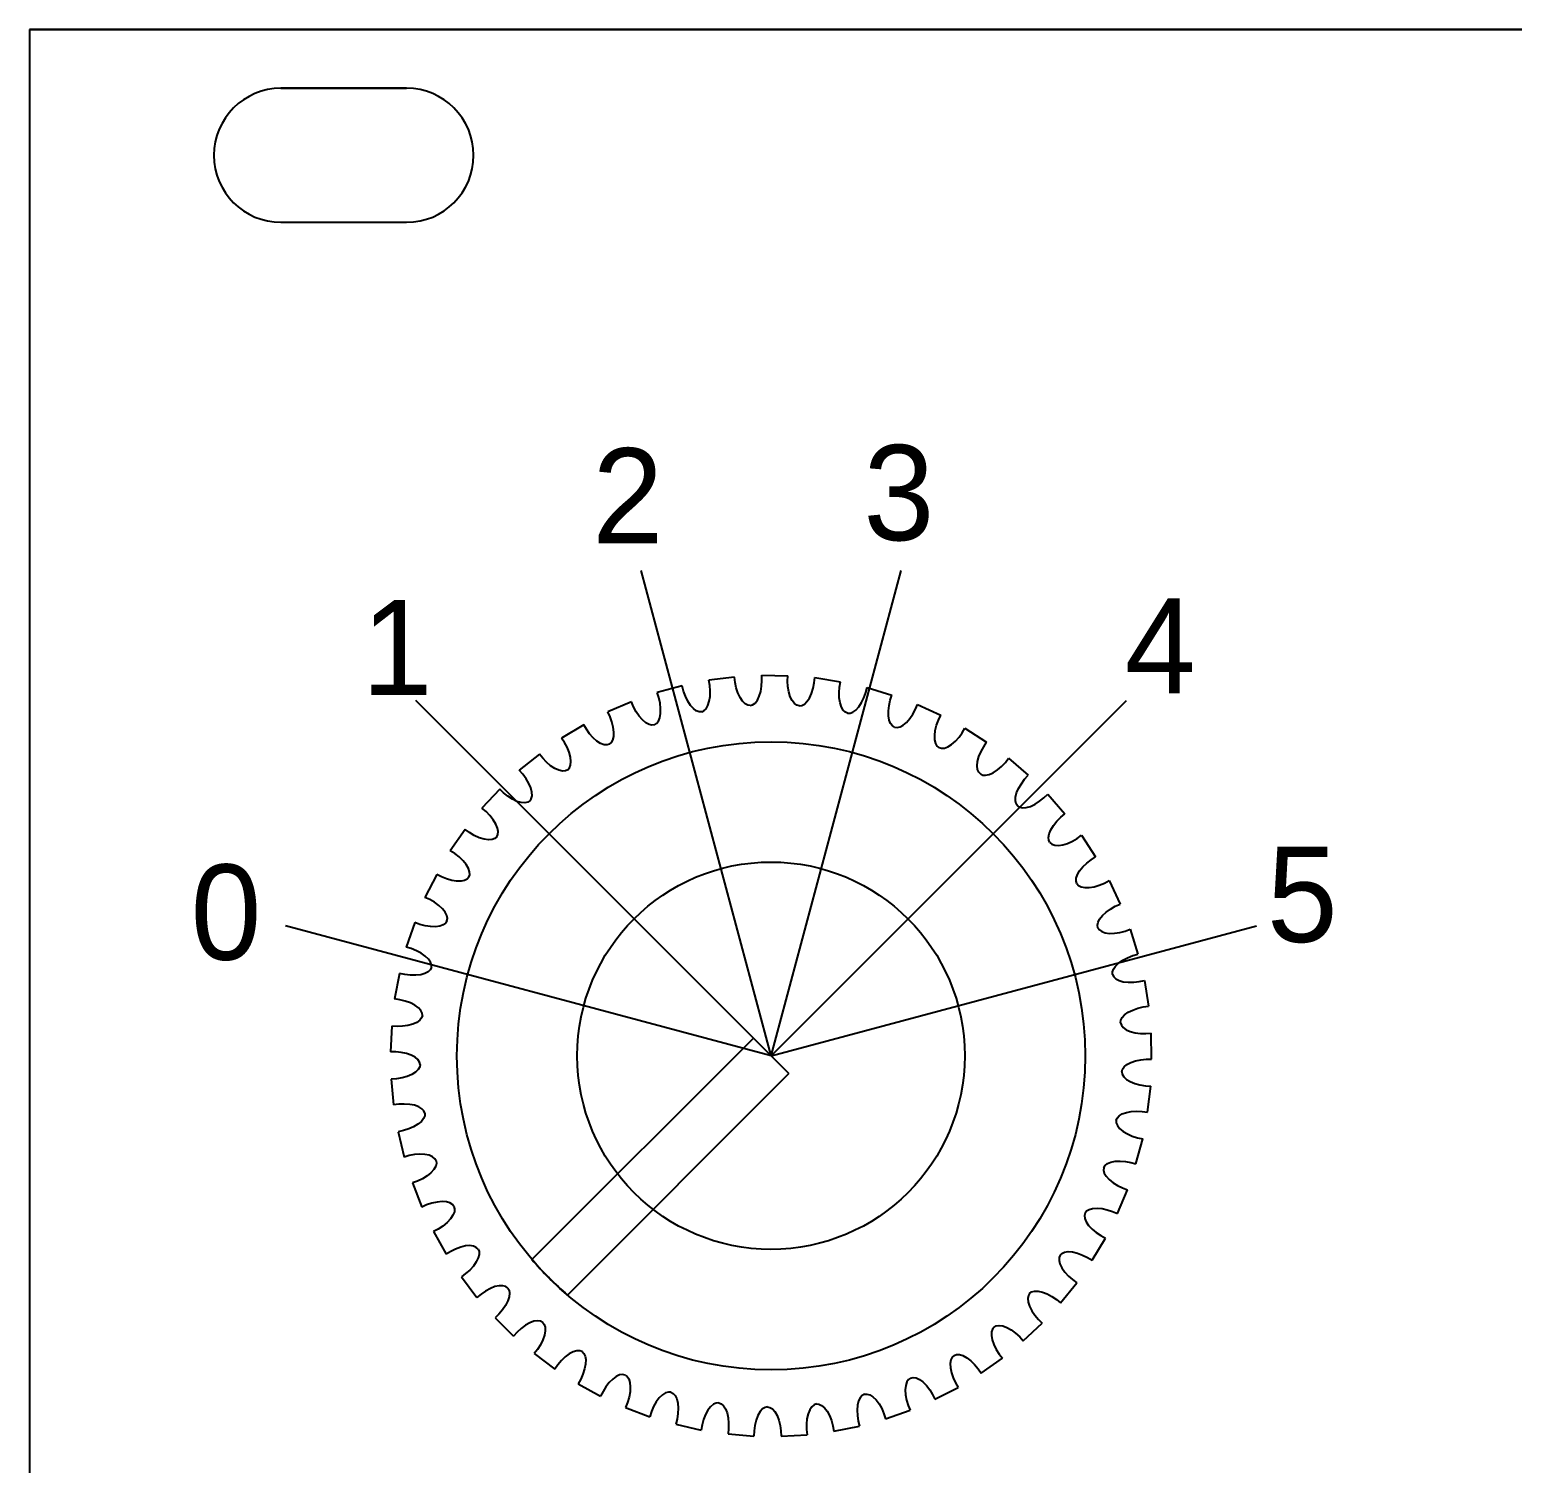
# Model space of a CAD drawing. Extents: x 0 to 71, y 0 to 129.
# Drawn here: x 0 to 35.4, y 94.27 to 128.5 of the extents above; entities that cross this region are included whole.
import ezdxf

# ---------------------------------------------------------------- set-up
doc = ezdxf.new("R2010")
doc.units = 0
doc.linetypes.add('BORDER', pattern=[0.875, 0.25, -0.125, 0.25, -0.125, 0, -0.125])
doc.layers.add('DXF_VCO-1A-PCB-RESTRAINTS2', color=7, linetype='CONTINUOUS')
doc.layers.add('LAYER1', color=7, linetype='CONTINUOUS')
doc.styles.add('TEXT557571', font='txt', dxfattribs={"height": 0.2})
doc.styles.add('TEXT557574', font='txt', dxfattribs={"height": 0.2})
doc.styles.add('TEXT557577', font='txt', dxfattribs={"height": 0.2})
doc.styles.add('TEXT557580', font='txt', dxfattribs={"height": 0.2})
doc.styles.add('TEXT557583', font='txt', dxfattribs={"height": 0.2})
doc.styles.add('TEXT557586', font='txt', dxfattribs={"height": 0.2})

msp = doc.modelspace()

# ---------------------------------------------------------------- linework, layer by layer
at = {"layer": 'DXF_VCO-1A-PCB-RESTRAINTS2', "color": 178}
for p, q in [((70.8, 128.5, 1.587), (0, 128.5, 1.587)), ((0, 128.5, 1.587), (0, 0, 1.587)), ((9, 127.1), (6, 127.1)), ((6, 123.9), (9, 123.9)), ((16.831, 113.04), (16.217, 112.966)), ((17.48, 113.085), (18.098, 113.073)), ((18.747, 113.028), (19.358, 112.93)), ((15.581, 112.831), (14.983, 112.672)), ((19.993, 112.795), (20.585, 112.613)), ((14.372, 112.449), (13.802, 112.209)), ((21.196, 112.39), (21.756, 112.128)), ((13.228, 111.904), (12.697, 111.586)), ((22.33, 111.823), (22.848, 111.485)), ((12.171, 111.204), (11.69, 110.815)), ((23.374, 111.103), (23.84, 110.696)), ((11.222, 110.364), (10.799, 109.912)), ((24.308, 110.244), (24.713, 109.776)), ((10.399, 109.4), (10.043, 108.894)), ((25.113, 109.264), (25.449, 108.745)), ((9.718, 108.331), (9.436, 107.78)), ((25.774, 108.182), (26.034, 107.62)), ((9.193, 107.177), (8.99, 106.593)), ((26.278, 107.018), (26.458, 106.426)), ((8.833, 105.962), (8.714, 105.355)), ((26.615, 105.795), (26.71, 105.184)), ((8.646, 104.709), (8.612, 104.091)), ((26.788, 103.918), (26.778, 104.537)), ((17.279, 104.421), (11.992, 99.135)), ((8.635, 103.441), (8.688, 102.825)), ((18.127, 103.572), (12.841, 98.286)), ((26.689, 102.655), (26.765, 103.269)), ((8.8, 102.184), (8.938, 101.581)), ((26.414, 101.417), (26.576, 102.015)), ((9.139, 100.963), (9.36, 100.385)), ((25.971, 100.23), (26.213, 100.799)), ((9.645, 99.801), (9.944, 99.259)), ((25.366, 99.116), (25.686, 99.646)), ((10.307, 98.72), (10.679, 98.225)), ((24.612, 98.097), (25.002, 98.577)), ((11.114, 97.742), (11.55, 97.304)), ((23.724, 97.193), (24.177, 97.614)), ((12.048, 96.886), (12.542, 96.513)), ((22.718, 96.421), (23.226, 96.775)), ((13.093, 96.168), (13.633, 95.867)), ((21.615, 95.797), (22.167, 96.077)), ((14.227, 95.603), (14.804, 95.38)), ((20.436, 95.332), (21.021, 95.533)), ((15.429, 95.201), (16.032, 95.06)), ((16.676, 94.97), (17.292, 94.915)), ((17.942, 94.915), (18.56, 94.946)), ((19.203, 95.036), (19.811, 95.153))]:
    msp.add_line(p, q, dxfattribs=at)
for points in [[(16.045, 112.214, 0), (16.1, 112.237, 0), (16.151, 112.286, 0), (16.195, 112.362, 0), (16.227, 112.462, 0), (16.245, 112.58, 0), (16.248, 112.709, 0), (16.238, 112.84, 0), (16.217, 112.966, 0)], [(17.204, 112.364, 0), (17.145, 112.372, 0), (17.082, 112.405, 0), (17.019, 112.466, 0), (16.961, 112.553, 0), (16.911, 112.662, 0), (16.872, 112.785, 0), (16.846, 112.913, 0), (16.831, 113.04, 0)], [(17.204, 112.364, 0), (17.262, 112.38, 0), (17.32, 112.422, 0), (17.374, 112.491, 0), (17.419, 112.585, 0), (17.454, 112.7, 0), (17.475, 112.827, 0), (17.483, 112.958, 0), (17.48, 113.085, 0)], [(18.374, 112.352, 0), (18.316, 112.368, 0), (18.258, 112.41, 0), (18.204, 112.479, 0), (18.159, 112.573, 0), (18.124, 112.688, 0), (18.103, 112.815, 0), (18.095, 112.946, 0), (18.098, 113.073, 0)], [(18.374, 112.352, 0), (18.433, 112.36, 0), (18.496, 112.393, 0), (18.559, 112.454, 0), (18.617, 112.541, 0), (18.667, 112.65, 0), (18.706, 112.773, 0), (18.732, 112.901, 0), (18.747, 113.028, 0)], [(19.53, 112.178, 0), (19.475, 112.201, 0), (19.423, 112.251, 0), (19.38, 112.326, 0), (19.348, 112.426, 0), (19.33, 112.544, 0), (19.326, 112.673, 0), (19.337, 112.804, 0), (19.358, 112.93, 0)], [(14.917, 111.903, 0), (14.969, 111.934, 0), (15.013, 111.99, 0), (15.045, 112.071, 0), (15.063, 112.174, 0), (15.064, 112.294, 0), (15.05, 112.422, 0), (15.022, 112.55, 0), (14.983, 112.672, 0)], [(16.045, 112.214, 0), (15.984, 112.213, 0), (15.917, 112.237, 0), (15.847, 112.288, 0), (15.777, 112.366, 0), (15.713, 112.467, 0), (15.657, 112.583, 0), (15.613, 112.707, 0), (15.581, 112.831, 0)], [(19.53, 112.178, 0), (19.59, 112.177, 0), (19.657, 112.201, 0), (19.728, 112.252, 0), (19.797, 112.331, 0), (19.862, 112.431, 0), (19.918, 112.548, 0), (19.962, 112.671, 0), (19.993, 112.795, 0)], [(20.651, 111.844, 0), (20.599, 111.875, 0), (20.555, 111.931, 0), (20.523, 112.012, 0), (20.505, 112.115, 0), (20.504, 112.235, 0), (20.518, 112.363, 0), (20.546, 112.491, 0), (20.585, 112.613, 0)], [(14.917, 111.903, 0), (14.858, 111.894, 0), (14.788, 111.908, 0), (14.711, 111.949, 0), (14.631, 112.017, 0), (14.553, 112.108, 0), (14.482, 112.215, 0), (14.421, 112.332, 0), (14.372, 112.449, 0)], [(20.651, 111.844, 0), (20.71, 111.835, 0), (20.78, 111.849, 0), (20.857, 111.89, 0), (20.937, 111.958, 0), (21.015, 112.049, 0), (21.086, 112.156, 0), (21.147, 112.273, 0), (21.196, 112.39, 0)], [(13.844, 111.438, 0), (13.786, 111.421, 0), (13.715, 111.425, 0), (13.633, 111.455, 0), (13.545, 111.511, 0), (13.455, 111.59, 0), (13.369, 111.687, 0), (13.293, 111.794, 0), (13.228, 111.904, 0)], [(13.844, 111.438, 0), (13.891, 111.476, 0), (13.926, 111.538, 0), (13.947, 111.622, 0), (13.951, 111.727, 0), (13.935, 111.846, 0), (13.903, 111.971, 0), (13.857, 112.094, 0), (13.802, 112.209, 0)], [(21.714, 111.357, 0), (21.668, 111.395, 0), (21.632, 111.457, 0), (21.611, 111.541, 0), (21.608, 111.646, 0), (21.623, 111.765, 0), (21.655, 111.89, 0), (21.701, 112.013, 0), (21.756, 112.128, 0)], [(12.846, 110.829, 0), (12.887, 110.873, 0), (12.914, 110.939, 0), (12.923, 111.025, 0), (12.911, 111.13, 0), (12.88, 111.245, 0), (12.83, 111.364, 0), (12.768, 111.48, 0), (12.697, 111.586, 0)], [(21.714, 111.357, 0), (21.772, 111.34, 0), (21.843, 111.344, 0), (21.925, 111.374, 0), (22.013, 111.43, 0), (22.103, 111.509, 0), (22.189, 111.606, 0), (22.265, 111.713, 0), (22.33, 111.823, 0)], [(12.846, 110.829, 0), (12.791, 110.803, 0), (12.72, 110.798, 0), (12.635, 110.816, 0), (12.539, 110.859, 0), (12.439, 110.925, 0), (12.341, 111.009, 0), (12.251, 111.104, 0), (12.171, 111.204, 0)], [(22.7, 110.727, 0), (22.659, 110.771, 0), (22.632, 110.837, 0), (22.623, 110.924, 0), (22.634, 111.028, 0), (22.666, 111.144, 0), (22.715, 111.263, 0), (22.778, 111.378, 0), (22.848, 111.485, 0)], [(11.942, 110.086, 0), (11.977, 110.136, 0), (11.994, 110.205, 0), (11.991, 110.292, 0), (11.965, 110.393, 0), (11.918, 110.503, 0), (11.852, 110.614, 0), (11.774, 110.72, 0), (11.69, 110.815, 0)], [(22.7, 110.727, 0), (22.754, 110.702, 0), (22.825, 110.697, 0), (22.911, 110.715, 0), (23.006, 110.758, 0), (23.106, 110.824, 0), (23.204, 110.908, 0), (23.295, 111.003, 0), (23.374, 111.103, 0)], [(23.588, 109.966, 0), (23.553, 110.016, 0), (23.536, 110.085, 0), (23.539, 110.172, 0), (23.565, 110.274, 0), (23.612, 110.383, 0), (23.678, 110.495, 0), (23.756, 110.6, 0), (23.84, 110.696, 0)], [(11.942, 110.086, 0), (11.892, 110.053, 0), (11.822, 110.038, 0), (11.735, 110.045, 0), (11.635, 110.074, 0), (11.526, 110.125, 0), (11.418, 110.194, 0), (11.315, 110.276, 0), (11.222, 110.364, 0)], [(23.588, 109.966, 0), (23.638, 109.934, 0), (23.708, 109.919, 0), (23.795, 109.925, 0), (23.895, 109.954, 0), (24.004, 110.006, 0), (24.112, 110.075, 0), (24.215, 110.156, 0), (24.308, 110.244, 0)], [(11.151, 109.225, 0), (11.178, 109.279, 0), (11.186, 109.35, 0), (11.17, 109.436, 0), (11.131, 109.532, 0), (11.069, 109.635, 0), (10.988, 109.736, 0), (10.896, 109.83, 0), (10.799, 109.912, 0)], [(24.361, 109.089, 0), (24.334, 109.143, 0), (24.326, 109.214, 0), (24.342, 109.3, 0), (24.381, 109.397, 0), (24.444, 109.499, 0), (24.524, 109.6, 0), (24.616, 109.694, 0), (24.713, 109.776, 0)], [(11.151, 109.225, 0), (11.105, 109.186, 0), (11.039, 109.161, 0), (10.952, 109.155, 0), (10.848, 109.17, 0), (10.734, 109.206, 0), (10.616, 109.259, 0), (10.503, 109.326, 0), (10.399, 109.4, 0)], [(24.361, 109.089, 0), (24.407, 109.05, 0), (24.474, 109.025, 0), (24.561, 109.019, 0), (24.664, 109.035, 0), (24.779, 109.07, 0), (24.896, 109.124, 0), (25.009, 109.19, 0), (25.113, 109.264, 0)], [(10.487, 108.262, 0), (10.506, 108.319, 0), (10.504, 108.391, 0), (10.477, 108.473, 0), (10.424, 108.564, 0), (10.348, 108.656, 0), (10.255, 108.745, 0), (10.151, 108.825, 0), (10.043, 108.894, 0)], [(25.005, 108.113, 0), (24.986, 108.17, 0), (24.988, 108.241, 0), (25.015, 108.324, 0), (25.068, 108.415, 0), (25.144, 108.507, 0), (25.237, 108.596, 0), (25.341, 108.676, 0), (25.449, 108.745, 0)], [(10.487, 108.262, 0), (10.447, 108.217, 0), (10.385, 108.183, 0), (10.299, 108.165, 0), (10.195, 108.166, 0), (10.076, 108.185, 0), (9.953, 108.222, 0), (9.831, 108.272, 0), (9.718, 108.331, 0)], [(25.005, 108.113, 0), (25.045, 108.068, 0), (25.108, 108.034, 0), (25.193, 108.016, 0), (25.298, 108.017, 0), (25.416, 108.036, 0), (25.539, 108.073, 0), (25.661, 108.123, 0), (25.774, 108.182, 0)], [(9.964, 107.217, 0), (9.975, 107.276, 0), (9.963, 107.346, 0), (9.924, 107.424, 0), (9.859, 107.506, 0), (9.772, 107.588, 0), (9.667, 107.663, 0), (9.552, 107.727, 0), (9.436, 107.78, 0)], [(25.507, 107.057, 0), (25.496, 107.116, 0), (25.508, 107.186, 0), (25.546, 107.264, 0), (25.611, 107.347, 0), (25.699, 107.428, 0), (25.804, 107.503, 0), (25.918, 107.568, 0), (26.034, 107.62, 0)], [(9.964, 107.217, 0), (9.931, 107.166, 0), (9.873, 107.124, 0), (9.791, 107.095, 0), (9.687, 107.08, 0), (9.568, 107.083, 0), (9.44, 107.102, 0), (9.313, 107.135, 0), (9.193, 107.177, 0)], [(25.507, 107.057, 0), (25.54, 107.006, 0), (25.597, 106.964, 0), (25.679, 106.935, 0), (25.783, 106.921, 0), (25.903, 106.923, 0), (26.03, 106.942, 0), (26.158, 106.975, 0), (26.278, 107.018, 0)], [(9.591, 106.108, 0), (9.594, 106.168, 0), (9.572, 106.236, 0), (9.523, 106.308, 0), (9.447, 106.381, 0), (9.349, 106.449, 0), (9.235, 106.508, 0), (9.112, 106.557, 0), (8.99, 106.593, 0)], [(25.857, 105.941, 0), (25.854, 106.001, 0), (25.876, 106.069, 0), (25.925, 106.141, 0), (26, 106.213, 0), (26.099, 106.282, 0), (26.213, 106.341, 0), (26.335, 106.39, 0), (26.458, 106.426, 0)], [(9.591, 106.108, 0), (9.565, 106.054, 0), (9.514, 106.004, 0), (9.437, 105.963, 0), (9.336, 105.935, 0), (9.217, 105.921, 0), (9.088, 105.922, 0), (8.958, 105.937, 0), (8.833, 105.962, 0)], [(25.857, 105.941, 0), (25.883, 105.886, 0), (25.934, 105.837, 0), (26.011, 105.796, 0), (26.112, 105.768, 0), (26.23, 105.754, 0), (26.359, 105.755, 0), (26.49, 105.769, 0), (26.615, 105.795, 0)], [(9.376, 104.959, 0), (9.37, 105.019, 0), (9.339, 105.083, 0), (9.281, 105.147, 0), (9.196, 105.209, 0), (9.089, 105.262, 0), (8.967, 105.305, 0), (8.84, 105.336, 0), (8.714, 105.355, 0)], [(26.048, 104.787, 0), (26.054, 104.847, 0), (26.085, 104.911, 0), (26.143, 104.976, 0), (26.228, 105.037, 0), (26.335, 105.091, 0), (26.457, 105.134, 0), (26.584, 105.165, 0), (26.71, 105.184, 0)], [(9.376, 104.959, 0), (9.358, 104.901, 0), (9.314, 104.845, 0), (9.244, 104.794, 0), (9.148, 104.752, 0), (9.032, 104.721, 0), (8.904, 104.704, 0), (8.773, 104.701, 0), (8.646, 104.709, 0)], [(26.048, 104.787, 0), (26.066, 104.73, 0), (26.11, 104.673, 0), (26.18, 104.622, 0), (26.276, 104.58, 0), (26.392, 104.55, 0), (26.52, 104.533, 0), (26.651, 104.529, 0), (26.778, 104.537, 0)], [(9.323, 103.79, 0), (9.309, 103.849, 0), (9.27, 103.908, 0), (9.203, 103.964, 0), (9.11, 104.013, 0), (8.997, 104.051, 0), (8.87, 104.077, 0), (8.74, 104.09, 0), (8.612, 104.091, 0)], [(18.127, 103.572, 0), (17.279, 104.421, 0), (11.992, 99.135, 0), (12.23, 98.869, 0), (12.479, 98.615, 0), (12.74, 98.374, 0), (12.841, 98.286, 0), (18.127, 103.572, 0)], [(9.323, 103.79, 0), (9.313, 103.731, 0), (9.278, 103.669, 0), (9.215, 103.609, 0), (9.126, 103.554, 0), (9.016, 103.507, 0), (8.891, 103.473, 0), (8.762, 103.451, 0), (8.635, 103.441, 0)], [(26.077, 103.618, 0), (26.091, 103.677, 0), (26.13, 103.736, 0), (26.197, 103.792, 0), (26.29, 103.841, 0), (26.403, 103.879, 0), (26.53, 103.905, 0), (26.66, 103.917, 0), (26.788, 103.918, 0)], [(26.077, 103.618, 0), (26.087, 103.559, 0), (26.122, 103.497, 0), (26.185, 103.436, 0), (26.274, 103.381, 0), (26.384, 103.335, 0), (26.509, 103.301, 0), (26.638, 103.279, 0), (26.765, 103.269, 0)], [(9.433, 102.626, 0), (9.412, 102.682, 0), (9.364, 102.735, 0), (9.29, 102.781, 0), (9.191, 102.817, 0), (9.074, 102.839, 0), (8.945, 102.847, 0), (8.814, 102.841, 0), (8.688, 102.825, 0)], [(25.943, 102.456, 0), (25.965, 102.512, 0), (26.012, 102.566, 0), (26.086, 102.612, 0), (26.185, 102.647, 0), (26.302, 102.669, 0), (26.431, 102.677, 0), (26.562, 102.672, 0), (26.689, 102.655, 0)], [(9.433, 102.626, 0), (9.432, 102.566, 0), (9.406, 102.5, 0), (9.352, 102.431, 0), (9.271, 102.364, 0), (9.168, 102.303, 0), (9.05, 102.252, 0), (8.925, 102.212, 0), (8.8, 102.184, 0)], [(25.943, 102.456, 0), (25.944, 102.396, 0), (25.97, 102.33, 0), (26.024, 102.261, 0), (26.105, 102.194, 0), (26.208, 102.133, 0), (26.326, 102.082, 0), (26.451, 102.042, 0), (26.576, 102.015, 0)], [(9.705, 101.488, 0), (9.675, 101.541, 0), (9.621, 101.587, 0), (9.541, 101.622, 0), (9.438, 101.644, 0), (9.319, 101.649, 0), (9.19, 101.639, 0), (9.061, 101.615, 0), (8.938, 101.581, 0)], [(9.705, 101.488, 0), (9.712, 101.429, 0), (9.695, 101.36, 0), (9.651, 101.284, 0), (9.581, 101.207, 0), (9.487, 101.132, 0), (9.377, 101.064, 0), (9.259, 101.008, 0), (9.139, 100.963, 0)], [(25.648, 101.325, 0), (25.641, 101.265, 0), (25.658, 101.196, 0), (25.702, 101.12, 0), (25.772, 101.043, 0), (25.866, 100.968, 0), (25.976, 100.9, 0), (26.094, 100.844, 0), (26.213, 100.799, 0)], [(25.648, 101.325, 0), (25.678, 101.377, 0), (25.732, 101.423, 0), (25.812, 101.458, 0), (25.914, 101.48, 0), (26.034, 101.485, 0), (26.162, 101.475, 0), (26.292, 101.452, 0), (26.414, 101.417, 0)], [(10.131, 100.4, 0), (10.095, 100.448, 0), (10.035, 100.486, 0), (9.951, 100.509, 0), (9.846, 100.516, 0), (9.727, 100.505, 0), (9.601, 100.477, 0), (9.477, 100.436, 0), (9.36, 100.385, 0)], [(10.131, 100.4, 0), (10.147, 100.341, 0), (10.14, 100.271, 0), (10.107, 100.19, 0), (10.048, 100.103, 0), (9.966, 100.016, 0), (9.866, 99.934, 0), (9.757, 99.861, 0), (9.645, 99.801, 0)], [(25.199, 100.245, 0), (25.184, 100.187, 0), (25.191, 100.116, 0), (25.224, 100.035, 0), (25.283, 99.948, 0), (25.365, 99.861, 0), (25.464, 99.779, 0), (25.574, 99.707, 0), (25.686, 99.646, 0)], [(25.199, 100.245, 0), (25.235, 100.293, 0), (25.296, 100.331, 0), (25.379, 100.355, 0), (25.484, 100.361, 0), (25.603, 100.35, 0), (25.729, 100.322, 0), (25.854, 100.281, 0), (25.971, 100.23, 0)], [(10.706, 99.381, 0), (10.663, 99.423, 0), (10.598, 99.453, 0), (10.512, 99.465, 0), (10.407, 99.457, 0), (10.291, 99.429, 0), (10.17, 99.384, 0), (10.052, 99.326, 0), (9.944, 99.259, 0)], [(10.706, 99.381, 0), (10.729, 99.325, 0), (10.732, 99.254, 0), (10.711, 99.17, 0), (10.664, 99.076, 0), (10.595, 98.978, 0), (10.508, 98.883, 0), (10.41, 98.796, 0), (10.307, 98.72, 0)], [(24.604, 99.238, 0), (24.58, 99.183, 0), (24.578, 99.111, 0), (24.599, 99.027, 0), (24.645, 98.933, 0), (24.715, 98.835, 0), (24.802, 98.74, 0), (24.9, 98.653, 0), (25.002, 98.577, 0)], [(24.604, 99.238, 0), (24.647, 99.281, 0), (24.711, 99.31, 0), (24.798, 99.322, 0), (24.902, 99.314, 0), (25.019, 99.286, 0), (25.14, 99.241, 0), (25.257, 99.183, 0), (25.366, 99.116, 0)], [(11.416, 98.452, 0), (11.368, 98.488, 0), (11.3, 98.508, 0), (11.212, 98.508, 0), (11.11, 98.486, 0), (10.999, 98.442, 0), (10.885, 98.381, 0), (10.777, 98.306, 0), (10.679, 98.225, 0)], [(11.416, 98.452, 0), (11.447, 98.4, 0), (11.46, 98.33, 0), (11.45, 98.244, 0), (11.418, 98.144, 0), (11.363, 98.038, 0), (11.29, 97.931, 0), (11.204, 97.831, 0), (11.114, 97.742, 0)], [(23.874, 98.324, 0), (23.844, 98.272, 0), (23.831, 98.202, 0), (23.84, 98.115, 0), (23.873, 98.016, 0), (23.928, 97.91, 0), (24.001, 97.803, 0), (24.086, 97.703, 0), (24.177, 97.614, 0)], [(23.874, 98.324, 0), (23.923, 98.36, 0), (23.991, 98.38, 0), (24.078, 98.38, 0), (24.181, 98.358, 0), (24.292, 98.314, 0), (24.405, 98.252, 0), (24.514, 98.178, 0), (24.612, 98.097, 0)], [(12.249, 97.631, 0), (12.196, 97.66, 0), (12.126, 97.67, 0), (12.04, 97.658, 0), (11.941, 97.622, 0), (11.837, 97.563, 0), (11.733, 97.486, 0), (11.636, 97.398, 0), (11.55, 97.304, 0)], [(12.249, 97.631, 0), (12.287, 97.584, 0), (12.309, 97.517, 0), (12.312, 97.429, 0), (12.293, 97.326, 0), (12.254, 97.213, 0), (12.196, 97.098, 0), (12.126, 96.987, 0), (12.048, 96.886, 0)], [(23.025, 97.52, 0), (22.987, 97.473, 0), (22.965, 97.406, 0), (22.962, 97.319, 0), (22.981, 97.215, 0), (23.02, 97.103, 0), (23.078, 96.987, 0), (23.148, 96.876, 0), (23.226, 96.775, 0)], [(23.025, 97.52, 0), (23.078, 97.549, 0), (23.148, 97.56, 0), (23.234, 97.547, 0), (23.333, 97.511, 0), (23.437, 97.452, 0), (23.541, 97.376, 0), (23.638, 97.287, 0), (23.724, 97.193, 0)], [(13.188, 96.934, 0), (13.132, 96.955, 0), (13.061, 96.956, 0), (12.977, 96.931, 0), (12.885, 96.882, 0), (12.789, 96.809, 0), (12.697, 96.719, 0), (12.614, 96.618, 0), (12.542, 96.513, 0)], [(13.188, 96.934, 0), (13.232, 96.893, 0), (13.263, 96.829, 0), (13.278, 96.743, 0), (13.274, 96.638, 0), (13.251, 96.521, 0), (13.21, 96.399, 0), (13.156, 96.279, 0), (13.093, 96.168, 0)], [(22.072, 96.843, 0), (22.028, 96.801, 0), (21.996, 96.738, 0), (21.981, 96.652, 0), (21.986, 96.547, 0), (22.009, 96.43, 0), (22.05, 96.307, 0), (22.104, 96.188, 0), (22.167, 96.077, 0)], [(22.072, 96.843, 0), (22.128, 96.864, 0), (22.199, 96.864, 0), (22.283, 96.84, 0), (22.375, 96.79, 0), (22.47, 96.718, 0), (22.562, 96.628, 0), (22.646, 96.526, 0), (22.718, 96.421, 0)], [(14.215, 96.374, 0), (14.156, 96.388, 0), (14.086, 96.378, 0), (14.006, 96.342, 0), (13.922, 96.28, 0), (13.838, 96.195, 0), (13.759, 96.093, 0), (13.69, 95.981, 0), (13.633, 95.867, 0)], [(14.215, 96.374, 0), (14.264, 96.34, 0), (14.304, 96.281, 0), (14.331, 96.198, 0), (14.341, 96.094, 0), (14.335, 95.974, 0), (14.311, 95.847, 0), (14.274, 95.721, 0), (14.227, 95.603, 0)], [(21.034, 96.304, 0), (20.984, 96.27, 0), (20.944, 96.211, 0), (20.918, 96.128, 0), (20.907, 96.023, 0), (20.914, 95.904, 0), (20.937, 95.777, 0), (20.975, 95.651, 0), (21.021, 95.533, 0)], [(21.034, 96.304, 0), (21.092, 96.318, 0), (21.163, 96.308, 0), (21.242, 96.272, 0), (21.327, 96.21, 0), (21.411, 96.125, 0), (21.49, 96.023, 0), (21.558, 95.911, 0), (21.615, 95.797, 0)], [(15.31, 95.963, 0), (15.25, 95.968, 0), (15.181, 95.949, 0), (15.107, 95.902, 0), (15.032, 95.829, 0), (14.961, 95.733, 0), (14.897, 95.621, 0), (14.845, 95.501, 0), (14.804, 95.38, 0)], [(15.31, 95.963, 0), (15.363, 95.936, 0), (15.411, 95.883, 0), (15.449, 95.804, 0), (15.474, 95.703, 0), (15.484, 95.583, 0), (15.478, 95.455, 0), (15.459, 95.325, 0), (15.429, 95.201, 0)], [(16.451, 95.708, 0), (16.391, 95.705, 0), (16.326, 95.676, 0), (16.259, 95.62, 0), (16.195, 95.537, 0), (16.138, 95.432, 0), (16.09, 95.312, 0), (16.055, 95.186, 0), (16.032, 95.06, 0)], [(16.451, 95.708, 0), (16.508, 95.688, 0), (16.563, 95.643, 0), (16.611, 95.57, 0), (16.65, 95.473, 0), (16.676, 95.356, 0), (16.689, 95.228, 0), (16.688, 95.097, 0), (16.676, 94.97, 0)], [(17.617, 95.615, 0), (17.558, 95.603, 0), (17.497, 95.566, 0), (17.439, 95.501, 0), (17.387, 95.41, 0), (17.345, 95.298, 0), (17.315, 95.172, 0), (17.297, 95.042, 0), (17.292, 94.915, 0)], [(17.617, 95.615, 0), (17.676, 95.603, 0), (17.736, 95.566, 0), (17.795, 95.501, 0), (17.847, 95.41, 0), (17.889, 95.298, 0), (17.919, 95.172, 0), (17.936, 95.042, 0), (17.942, 94.915, 0)], [(18.784, 95.684, 0), (18.727, 95.664, 0), (18.673, 95.619, 0), (18.624, 95.546, 0), (18.585, 95.449, 0), (18.559, 95.332, 0), (18.547, 95.204, 0), (18.547, 95.073, 0), (18.56, 94.946, 0)], [(18.784, 95.684, 0), (18.844, 95.681, 0), (18.909, 95.652, 0), (18.976, 95.596, 0), (19.04, 95.513, 0), (19.098, 95.408, 0), (19.145, 95.288, 0), (19.18, 95.162, 0), (19.203, 95.036, 0)], [(19.931, 95.916, 0), (19.877, 95.888, 0), (19.829, 95.835, 0), (19.791, 95.757, 0), (19.766, 95.655, 0), (19.756, 95.536, 0), (19.762, 95.407, 0), (19.781, 95.277, 0), (19.811, 95.153, 0)], [(19.931, 95.916, 0), (19.991, 95.921, 0), (20.059, 95.901, 0), (20.133, 95.855, 0), (20.208, 95.782, 0), (20.279, 95.686, 0), (20.343, 95.574, 0), (20.396, 95.453, 0), (20.436, 95.332, 0)]]:
    msp.add_polyline3d(points, dxfattribs=at)
for centre, radius in [((17.703, 103.997), 7.5), ((17.7, 104), 4.625)]:
    msp.add_circle(centre, radius, dxfattribs=at)
for centre, radius, start, end in [((6, 125.5), 1.6, 90, 270), ((9, 125.5), 1.6, 270, 90), ((17.703, 103.997), 7.5, 220.4114, 229.5886)]:
    msp.add_arc(centre, radius, start, end, dxfattribs=at)
at = {"layer": 'LAYER1', "color": 178}
for p, q in [((0, 128.5), (0, 0)), ((0, 128.5), (70.8, 128.5)), ((6, 127.1), (9, 127.1)), ((6, 123.9), (9, 123.9)), ((17.703, 103.997), (14.597, 115.588)), ((17.703, 103.997), (20.809, 115.588)), ((17.703, 103.997), (9.218, 112.482)), ((17.703, 103.997), (26.188, 112.482)), ((17.703, 103.997), (6.112, 107.103)), ((17.703, 103.997), (29.294, 107.103))]:
    msp.add_line(p, q, dxfattribs=at)
msp.add_circle((17.7, 104), 4.625, dxfattribs=at)
for centre, start, end in [((6, 125.5), 90, 270), ((9, 125.5), 270, 90)]:
    msp.add_arc(centre, 1.6, start, end, dxfattribs=at)

# ---------------------------------------------------------------- texts
at = {"layer": 'LAYER1', "color": 178, "linetype": 'BORDER'}
for s, style, p in [('3', 'TEXT557580', (19.908, 116.309)), ('2', 'TEXT557577', (13.436, 116.232)), ('1', 'TEXT557574', (7.926, 112.611)), ('4', 'TEXT557583', (26.149, 112.649)), ('5', 'TEXT557586', (29.539, 106.716)), ('0', 'TEXT557571', (3.843, 106.292))]:
    msp.add_text(s, height=2.274, dxfattribs=dict(at, style=style)).set_placement(p)

doc.saveas('drawing.dxf')
